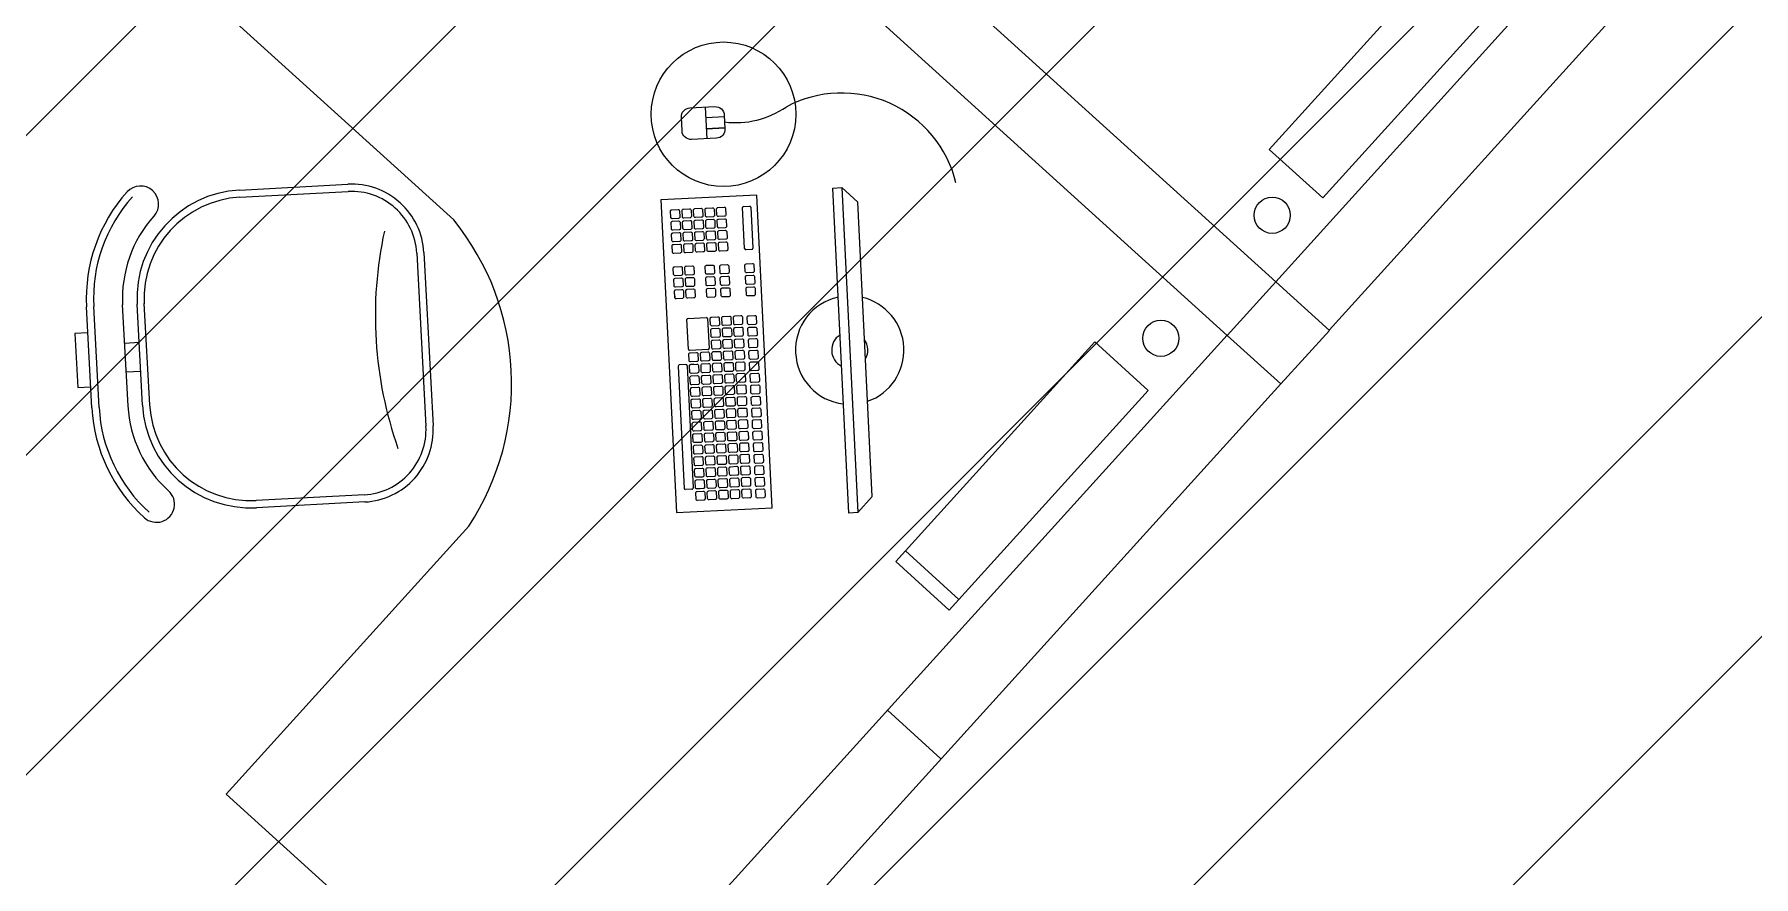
# Model space of a CAD drawing. Header units: millimetres. Extents: x -3 to 87.1, y -29 to 24.
# Drawn here: x 66.23 to 68.608, y -14.729 to -13.564 of the extents above; entities that cross this region are included whole.
import ezdxf

# ---------------------------------------------------------------- set-up
doc = ezdxf.new("R2010")
doc.units = ezdxf.units.MM
doc.layers.add('AR-MOB', color=2, linetype='Continuous')
doc.layers.add('MALHA PARA NUMERAÇÃO DE SALAS', color=1, linetype='Continuous')

# ---------------------------------------------------------------- blocks, each defined once
blk = doc.blocks.new('numeracao de salas anexo2')
at = {"layer": 'MALHA PARA NUMERAÇÃO DE SALAS'}
h = blk.add_hatch(dxfattribs=at)
h.set_pattern_fill('ANSI31', color=256, scale=2.5, style=0)
h.set_pattern_definition([(45, (100.34865, 6.72668), (-0.2209709, 0.2209709), [])])
h.paths.add_polyline_path([(78.9267, -20.5547), (78.0004, -19.7154), (73.4344, -24.7544), (74.3607, -25.5937), (76.2132, -27.2724), (77.8903, -28.792, -0.024814), (81.404, -22.7995), (80.7792, -22.2334)])
h.paths.add_polyline_path([(79.4914, -16.2083), (84.0574, -11.1693), (82.2048, -9.4906), (81.2786, -8.6513), (76.7125, -13.6903)])
h.paths.add_polyline_path([(74.2952, -16.358), (73.369, -15.5186), (71.5164, -13.84), (66.9504, -18.879), (68.8029, -20.5576), (69.7292, -21.397)])
h.paths.add_polyline_path([(73.9337, -11.1723), (78.4997, -6.1333), (76.4235, -4.3092), (75.3579, -3.4294), (71.029, -8.6724), (72.0142, -9.4858)])
h.paths.add_polyline_path([(68.7372, -11.4482), (67.7947, -10.6699), (65.8626, -9.172), (61.779, -14.6093), (63.5462, -15.9794), (64.4083, -16.6912)])
h.paths.add_polyline_path([(62.8755, -7.0457), (61.8654, -6.3574), (59.8039, -5.0433), (56.2372, -10.8329), (58.1228, -12.0348), (59.0467, -12.6644)])
h.paths.add_polyline_path([(56.634, -3.2006), (55.5649, -2.608), (53.3913, -1.4889), (50.3718, -7.5817), (52.3598, -8.6053), (53.3377, -9.1473)])
h.paths.add_polyline_path([(50.0655, 0.0548), (48.9465, 0.5466), (46.6793, 1.4612), (44.2324, -4.8833), (46.3061, -5.7198), (47.3297, -6.1697)])
h.paths.add_polyline_path([(43.2257, 2.6927), (42.0662, 3.0797), (39.7246, 3.782), (39.7228, 3.7825), (37.871, -2.7605), (40.0129, -3.4029), (41.0734, -3.7568)])
h.paths.add_polyline_path([(36.1723, 4.691), (34.9851, 4.9691), (32.586, 5.4539), (31.3415, -1.2312), (33.5334, -1.6741), (34.6219, -1.9291)])
h.paths.add_polyline_path([(28.9666, 6.0419), (27.7546, 6.2008), (25.324, 6.4628), (24.6991, -0.3085), (26.9223, -0.5481), (28.0298, -0.7019)])
h.paths.add_polyline_path([(21.6659, 6.7156), (20.4444, 6.7625), (18, 6.8), (18, 0), (20.2358, -0.0343), (21.3527, -0.0857)])
h.paths.add_polyline_path([(14.25, 6.8), (10.5, 6.8), (10.5, 0), (14.25, 0)])
h.paths.add_polyline_path([(6.75, 6.8), (3, 6.8), (3, 0), (6.75, 0)])
h.paths.add_polyline_path([(10.5, 10.4), (10.5, 17.2), (6.75, 17.2), (6.75, 10.4)])
h.paths.add_polyline_path([(14.25, 10.4), (15.5, 10.4), (18, 10.4), (18, 17.2), (14.25, 17.2)])
h.paths.add_polyline_path([(26.2797, 16.8188), (23.5241, 17.0305), (22.1437, 17.0941), (21.831, 10.3021), (23.1072, 10.2433), (25.6548, 10.0475)])
h.paths.add_polyline_path([(33.2448, 8.9931), (34.4892, 15.6783), (31.7649, 16.1423), (30.3962, 16.3325), (29.4606, 9.598), (30.726, 9.4222)])
h.paths.add_polyline_path([(38.2371, 7.9044), (40.7032, 7.2464), (42.555, 13.7894), (39.8891, 14.5007), (38.5435, 14.8159), (36.9931, 8.1958)])
h.paths.add_polyline_path([(45.577, 5.7028), (47.9747, 4.82), (50.4217, 11.1645), (47.8281, 12.1194), (46.5174, 12.5568), (44.3651, 6.1072)])
h.paths.add_polyline_path([(54.9899, 1.7367), (58.0095, 7.8295), (55.5147, 9.0186), (54.2497, 9.5746), (51.5139, 3.3501), (52.6834, 2.836)])
h.paths.add_polyline_path([(68.0246, -6.2935), (72.1082, -0.8562), (69.8732, 0.7694), (68.7313, 1.5476), (64.9025, -4.0711), (65.9582, -4.7905)])
h.paths.add_polyline_path([(76.5606, -24.8181), (77.711, -24.951), (77.8212, -23.9974), (76.6707, -23.8645)], flags=24)
h.paths.add_polyline_path([(78.7386, -13.5501), (80.2221, -13.7215), (80.3322, -12.7679), (78.8488, -12.5965)], flags=24)
h.paths.add_polyline_path([(69.3105, -18.5022), (70.7606, -18.6697), (70.8708, -17.716), (69.4206, -17.5485)], flags=24)
h.paths.add_polyline_path([(73.3404, -8.3083), (74.7906, -8.4758), (74.9007, -7.5222), (73.4506, -7.3546)], flags=24)
h.paths.add_polyline_path([(64.1798, -13.7228), (65.5967, -13.8865), (65.7069, -12.9328), (64.29, -12.7691)], flags=24)
h.paths.add_polyline_path([(58.3289, -9.6831), (59.6458, -9.8353), (59.756, -8.8816), (58.439, -8.7295)], flags=24)
h.paths.add_polyline_path([(52.4353, -6.0336), (53.7522, -6.1858), (53.8624, -5.2321), (52.5455, -5.08)], flags=24)
h.paths.add_polyline_path([(46.2283, -3.0394), (47.3787, -3.1723), (47.4889, -2.2187), (46.3385, -2.0858)], flags=24)
h.paths.add_polyline_path([(39.6934, -0.6437), (41.1435, -0.8112), (41.2537, 0.1424), (39.8035, 0.31)], flags=24)
h.paths.add_polyline_path([(32.8452, 0.9864), (34.2621, 0.8227), (34.3723, 1.7763), (32.9554, 1.94)], flags=24)
h.paths.add_polyline_path([(26.0913, 2.3261), (27.5415, 2.1586), (27.6516, 3.1122), (26.2015, 3.2798)], flags=24)
h.paths.add_polyline_path([(19.0933, 2.686), (20.5434, 2.5185), (20.6536, 3.4722), (19.2034, 3.6397)], flags=24)
h.paths.add_polyline_path([(11.7477, 2.7289), (12.8982, 2.596), (13.0083, 3.5497), (11.8579, 3.6826)], flags=24)
h.paths.add_polyline_path([(4.0978, 2.7462), (5.548, 2.5787), (5.6582, 3.5323), (4.208, 3.6999)], flags=24)
h.paths.add_polyline_path([(7.8478, 12.9462), (9.298, 12.7787), (9.4082, 13.7323), (7.958, 13.8999)], flags=24)
h.paths.add_polyline_path([(15.3478, 12.9462), (16.798, 12.7787), (16.9082, 13.7323), (15.458, 13.8999)], flags=24)
h.paths.add_polyline_path([(23.0651, 12.5259), (24.5486, 12.3546), (24.6588, 13.3082), (23.1753, 13.4796)], flags=24)
h.paths.add_polyline_path([(31.0926, 11.3351), (32.5428, 11.1676), (32.6529, 12.1212), (31.2028, 12.2888)], flags=24)
h.paths.add_polyline_path([(38.7444, 9.6765), (40.1612, 9.5128), (40.2714, 10.4665), (38.8545, 10.6302)], flags=24)
h.paths.add_polyline_path([(46.2357, 7.2023), (47.6858, 7.0348), (47.796, 7.9884), (46.3459, 8.156)], flags=24)
h.paths.add_polyline_path([(53.3879, 4.1836), (54.7048, 4.0314), (54.815, 4.9851), (53.498, 5.1372)], flags=24)
h.paths.add_polyline_path([(67.1642, -3.6386), (68.4812, -3.7908), (68.5914, -2.8371), (67.2744, -2.685)], flags=24)
blk = doc.blocks.new('A$C009E3A51')
blk.add_blockref('numeracao de salas anexo2', (-3.1565, 0.0083))
blk = doc.blocks.new('2 ESTACOES VERTOCAL')
at = {"color": 2, "linetype": 'Continuous'}
for p, q in [((10.285, 13.1901), (10.2849, 14.5901)), ((10.385, 13.1899), (10.3849, 14.5901)), ((10.285, 13.1901), (8.885, 13.1899)), ((10.285, 13.0899), (8.885, 13.0899)), ((10.2851, 11.6901), (10.285, 13.0903)), ((10.3851, 11.6901), (10.385, 13.0901)), ((10.3851, 12.3901), (10.2851, 12.3901))]:
    blk.add_line(p, q, dxfattribs=at)
at = {"color": 2}
for p, q in [((9.7528, 12.8834), (9.7828, 12.8834)), ((10.071, 12.5952), (9.7828, 12.8834)), ((9.5668, 12.8469), (9.5489, 12.829)), ((9.5694, 12.8085), (9.5384, 12.8395)), ((9.5777, 12.8361), (9.5598, 12.8181)), ((9.5598, 12.8181), (9.5777, 12.8361)), ((10.071, 12.5652), (10.071, 12.5952)), ((9.385, 12.49), (8.885, 12.4899)), ((9.1379, 12.3217), (9.2435, 12.4282)), ((9.3849, 12.4287), (9.5553, 12.2597)), ((9.685, 12.19), (9.6851, 11.69)), ((9.2381, 12.011), (9.1387, 12.1096)), ((9.5559, 12.1183), (9.4502, 12.0118)), ((9.224, 11.9968), (9.1246, 12.0954)), ((9.1888, 11.9613), (9.0894, 12.0599)), ((9.6851, 11.69), (10.2851, 11.6901))]:
    blk.add_line(p, q, dxfattribs=at)
at = {"color": 252}
for p, q in [((9.6698, 12.7731), (9.6757, 12.779)), ((9.7099, 12.7308), (9.6698, 12.7709)), ((9.6779, 12.779), (9.718, 12.7389)), ((9.718, 12.7366), (9.7122, 12.7308)), ((9.6806, 12.6187), (9.6836, 12.6157)), ((9.6894, 12.6275), (9.6924, 12.6244)), ((9.7166, 12.6066), (9.7347, 12.6247)), ((9.7457, 12.5753), (9.7166, 12.6044)), ((9.7369, 12.6247), (9.7661, 12.5956)), ((9.7661, 12.5933), (9.748, 12.5753)), ((9.7574, 12.5572), (9.7509, 12.5507)), ((9.7597, 12.5572), (9.8793, 12.4375)), ((9.7653, 12.5651), (9.7622, 12.562)), ((9.7509, 12.5484), (9.8706, 12.4288)), ((9.8872, 12.4432), (9.8842, 12.4401)), ((9.8793, 12.4353), (9.8728, 12.4288))]:
    blk.add_line(p, q, dxfattribs=at)
at = {"color": 1}
for p, q in [((10.1555, 12.5702), (10.2555, 12.5702)), ((9.145, 12.3146), (9.2506, 12.4211)), ((9.3779, 12.4216), (9.5483, 12.2526)), ((9.2451, 12.0181), (9.1457, 12.1167)), ((9.5488, 12.1253), (9.4431, 12.0188)), ((9.1958, 11.9684), (9.0965, 12.067)), ((9.1766, 12.072), (9.1625, 12.0578)), ((9.205, 12.0438), (9.1909, 12.0296))]:
    blk.add_line(p, q, dxfattribs=at)
for points in [[(10.2555, 13.3196), (10.2555, 13.7296), (10.1555, 13.7296), (10.1555, 13.3196)], [(10.2555, 12.9602), (10.2555, 12.5502), (10.1555, 12.5502), (10.1555, 12.9602)], [(10.0622, 12.5564), (9.744, 12.8746), (9.7528, 12.8834), (10.071, 12.5652)]]:
    blk.add_lwpolyline(points, close=True, dxfattribs=at)
at = {"color": 2, "linetype": 'Continuous'}
blk.add_lwpolyline([(10.285, 13.1901), (10.285, 13.0899), (10.3851, 13.0899), (10.3853, 13.1899)], close=True, dxfattribs=at)
at = {"color": 2}
blk.add_lwpolyline([(9.5231, 12.8066, -0.414214), (9.5231, 12.8242), (9.5475, 12.8486, -0.414214), (9.5652, 12.8486), (9.5785, 12.8353, -0.414214), (9.5785, 12.8176), (9.5541, 12.7932, -0.414214), (9.5365, 12.7932)], format="xyb", close=True, dxfattribs=at)
blk.add_lwpolyline([(9.5789, 12.703), (9.885, 12.3969), (9.9787, 12.4906), (9.6726, 12.7967)], close=True, dxfattribs=at)
at = {"color": 252}
for points in [[(9.6593, 12.7454), (9.6532, 12.7393, -0.414214), (9.6505, 12.7393), (9.6444, 12.7454, -0.414214), (9.6444, 12.7481), (9.6505, 12.7542, -0.414214), (9.6532, 12.7542), (9.6593, 12.7481, -0.414214)], [(9.6367, 12.7228), (9.6306, 12.7167, -0.414214), (9.6279, 12.7167), (9.6218, 12.7228, -0.414214), (9.6218, 12.7255), (9.6279, 12.7316, -0.414214), (9.6306, 12.7316), (9.6367, 12.7255, -0.414214)], [(9.648, 12.7341), (9.6419, 12.728, -0.414214), (9.6392, 12.728), (9.6331, 12.7341, -0.414214), (9.6331, 12.7368), (9.6392, 12.7429, -0.414214), (9.6419, 12.7429), (9.648, 12.7368, -0.414214)], [(9.6593, 12.7228), (9.6532, 12.7167, -0.414214), (9.6505, 12.7167), (9.6444, 12.7228, -0.414214), (9.6444, 12.7255), (9.6505, 12.7316, -0.414214), (9.6532, 12.7316), (9.6593, 12.7255, -0.414214)], [(9.6706, 12.7341), (9.6645, 12.728, -0.414214), (9.6618, 12.728), (9.6557, 12.7341, -0.414214), (9.6557, 12.7368), (9.6618, 12.7429, -0.414214), (9.6645, 12.7429), (9.6706, 12.7368, -0.414214)], [(9.6819, 12.7228), (9.6758, 12.7167, -0.414214), (9.6731, 12.7167), (9.667, 12.7228, -0.414214), (9.667, 12.7255), (9.6731, 12.7316, -0.414214), (9.6758, 12.7316), (9.6819, 12.7255, -0.414214)], [(9.7406, 12.7138), (9.7345, 12.7077, -0.414214), (9.7319, 12.7077), (9.7257, 12.7138, -0.414214), (9.7257, 12.7165), (9.7318, 12.7226, -0.414214), (9.7345, 12.7226), (9.7406, 12.7165, -0.414214)], [(9.6141, 12.7002), (9.6079, 12.6941, -0.414214), (9.6053, 12.6941), (9.5991, 12.7002, -0.414214), (9.5991, 12.7029), (9.6053, 12.709, -0.414214), (9.6079, 12.709), (9.6141, 12.7029, -0.414214)], [(9.6254, 12.7115), (9.6193, 12.7054, -0.414214), (9.6166, 12.7054), (9.6105, 12.7115, -0.414214), (9.6105, 12.7142), (9.6166, 12.7203, -0.414214), (9.6193, 12.7203), (9.6254, 12.7142, -0.414214)], [(9.6367, 12.7002), (9.6306, 12.6941, -0.414214), (9.6279, 12.6941), (9.6218, 12.7002, -0.414214), (9.6218, 12.7029), (9.6279, 12.709, -0.414214), (9.6306, 12.709), (9.6367, 12.7029, -0.414214)], [(9.648, 12.7115), (9.6419, 12.7054, -0.414214), (9.6392, 12.7054), (9.6331, 12.7115, -0.414214), (9.6331, 12.7142), (9.6392, 12.7203, -0.414214), (9.6419, 12.7203), (9.648, 12.7142, -0.414214)], [(9.6593, 12.7002), (9.6532, 12.6941, -0.414214), (9.6505, 12.6941), (9.6444, 12.7002, -0.414214), (9.6444, 12.7029), (9.6505, 12.709, -0.414214), (9.6532, 12.709), (9.6593, 12.7029, -0.414214)], [(9.6706, 12.7115), (9.6645, 12.7054, -0.414214), (9.6618, 12.7054), (9.6557, 12.7115, -0.414214), (9.6557, 12.7142), (9.6618, 12.7203, -0.414214), (9.6645, 12.7203), (9.6706, 12.7142, -0.414214)], [(9.6819, 12.7002), (9.6758, 12.6941, -0.414214), (9.6731, 12.6941), (9.667, 12.7002, -0.414214), (9.667, 12.7029), (9.6731, 12.709, -0.414214), (9.6758, 12.709), (9.6819, 12.7029, -0.414214)], [(9.6933, 12.7115), (9.6871, 12.7054, -0.414214), (9.6845, 12.7054), (9.6783, 12.7115, -0.414214), (9.6783, 12.7142), (9.6845, 12.7203, -0.414214), (9.6871, 12.7203), (9.6933, 12.7142, -0.414214)], [(9.752, 12.7025), (9.7458, 12.6964, -0.414214), (9.7432, 12.6964), (9.737, 12.7025, -0.414214), (9.737, 12.7052), (9.7432, 12.7113, -0.414214), (9.7458, 12.7113), (9.752, 12.7052, -0.414214)], [(9.7633, 12.6912), (9.7572, 12.6851, -0.414214), (9.7545, 12.6851), (9.7484, 12.6912, -0.414214), (9.7484, 12.6938), (9.7545, 12.7, -0.414214), (9.7572, 12.7), (9.7633, 12.6938, -0.414214)], [(9.6254, 12.6889), (9.6193, 12.6828, -0.414214), (9.6166, 12.6828), (9.6105, 12.6889, -0.414214), (9.6105, 12.6916), (9.6166, 12.6977, -0.414214), (9.6193, 12.6977), (9.6254, 12.6916, -0.414214)], [(9.6367, 12.6776), (9.6306, 12.6714, -0.414214), (9.6279, 12.6714), (9.6218, 12.6776, -0.414214), (9.6218, 12.6802), (9.6279, 12.6864, -0.414214), (9.6306, 12.6864), (9.6367, 12.6802, -0.414214)], [(9.648, 12.6889), (9.6419, 12.6828, -0.414214), (9.6392, 12.6828), (9.6331, 12.6889, -0.414214), (9.6331, 12.6916), (9.6392, 12.6977, -0.414214), (9.6419, 12.6977), (9.648, 12.6916, -0.414214)], [(9.648, 12.6662), (9.6419, 12.6601, -0.414214), (9.6392, 12.6601), (9.6331, 12.6663, -0.414214), (9.6331, 12.6689), (9.6392, 12.675, -0.414214), (9.6419, 12.675), (9.648, 12.6689, -0.414214)], [(9.6593, 12.6776), (9.6532, 12.6714, -0.414214), (9.6505, 12.6714), (9.6444, 12.6776, -0.414214), (9.6444, 12.6802), (9.6505, 12.6864, -0.414214), (9.6532, 12.6864), (9.6593, 12.6802, -0.414214)], [(9.6706, 12.6889), (9.6645, 12.6828, -0.414214), (9.6618, 12.6828), (9.6557, 12.6889, -0.414214), (9.6557, 12.6916), (9.6618, 12.6977, -0.414214), (9.6645, 12.6977), (9.6706, 12.6916, -0.414214)], [(9.7013, 12.6755), (9.6952, 12.6694, -0.414214), (9.6925, 12.6694), (9.6864, 12.6755, -0.414214), (9.6864, 12.6782), (9.6925, 12.6843, -0.414214), (9.6952, 12.6843), (9.7013, 12.6782, -0.414214)], [(9.7158, 12.6894), (9.7097, 12.6833, -0.414214), (9.707, 12.6833), (9.7009, 12.6894, -0.414214), (9.7009, 12.6921), (9.707, 12.6982, -0.414214), (9.7097, 12.6982), (9.7158, 12.6921, -0.414214)], [(9.7271, 12.6781), (9.721, 12.672, -0.414214), (9.7183, 12.672), (9.7122, 12.6781, -0.414214), (9.7122, 12.6808), (9.7183, 12.6869, -0.414214), (9.721, 12.6869), (9.7271, 12.6808, -0.414214)], [(9.7384, 12.6668), (9.7323, 12.6607, -0.414214), (9.7297, 12.6607), (9.7235, 12.6668, -0.414214), (9.7235, 12.6695), (9.7297, 12.6756, -0.414214), (9.7323, 12.6756), (9.7384, 12.6695, -0.414214)], [(9.6698, 12.6444), (9.6637, 12.6383, -0.414214), (9.661, 12.6383), (9.6549, 12.6444, -0.414214), (9.6549, 12.6471), (9.661, 12.6532, -0.414214), (9.6637, 12.6532), (9.6698, 12.6471, -0.414214)], [(9.6811, 12.6557), (9.675, 12.6496, -0.414214), (9.6723, 12.6496), (9.6662, 12.6557, -0.414214), (9.6662, 12.6584), (9.6723, 12.6645, -0.414214), (9.675, 12.6645), (9.6811, 12.6584, -0.414214)], [(9.6924, 12.6444), (9.6863, 12.6383, -0.414214), (9.6836, 12.6383), (9.6775, 12.6444, -0.414214), (9.6775, 12.6471), (9.6836, 12.6532, -0.414214), (9.6863, 12.6532), (9.6924, 12.6471, -0.414214)], [(9.7126, 12.6642), (9.7065, 12.6581, -0.414214), (9.7038, 12.6581), (9.6977, 12.6642, -0.414214), (9.6977, 12.6669), (9.7038, 12.673, -0.414214), (9.7065, 12.673), (9.7126, 12.6669, -0.414214)], [(9.7239, 12.6529), (9.7178, 12.6468, -0.414214), (9.7151, 12.6468), (9.709, 12.6529, -0.414214), (9.709, 12.6555), (9.7151, 12.6617, -0.414214), (9.7178, 12.6617), (9.7239, 12.6555, -0.414214)], [(9.7771, 12.6499), (9.771, 12.6437, -0.414214), (9.7683, 12.6437), (9.7622, 12.6499, -0.414214), (9.7622, 12.6525), (9.7683, 12.6586, -0.414214), (9.771, 12.6586), (9.7771, 12.6525, -0.414214)], [(9.7912, 12.6629), (9.7851, 12.6568, -0.414214), (9.7824, 12.6568), (9.7763, 12.6629, -0.414214), (9.7763, 12.6655), (9.7824, 12.6717, -0.414214), (9.7851, 12.6717), (9.7912, 12.6655, -0.414214)], [(9.8025, 12.6515), (9.7964, 12.6454, -0.414214), (9.7937, 12.6454), (9.7876, 12.6516, -0.414214), (9.7876, 12.6542), (9.7937, 12.6603, -0.414214), (9.7964, 12.6603), (9.8025, 12.6542, -0.414214)], [(9.6811, 12.6331), (9.675, 12.627, -0.414214), (9.6723, 12.627), (9.6662, 12.6331, -0.414214), (9.6662, 12.6358), (9.6723, 12.6419, -0.414214), (9.675, 12.6419), (9.6811, 12.6358, -0.414214)], [(9.6924, 12.6218), (9.6863, 12.6157, -0.414214), (9.6836, 12.6157), (9.6775, 12.6218, -0.414214), (9.6775, 12.6245), (9.6836, 12.6306, -0.414214), (9.6863, 12.6306), (9.6924, 12.6244, -0.414214)], [(9.7037, 12.6331), (9.6976, 12.627, -0.414214), (9.695, 12.627), (9.6888, 12.6331, -0.414214), (9.6888, 12.6358), (9.695, 12.6419, -0.414214), (9.6976, 12.6419), (9.7037, 12.6358, -0.414214)], [(9.7545, 12.6272), (9.7484, 12.6211, -0.414214), (9.7457, 12.6211), (9.7396, 12.6272, -0.414214), (9.7396, 12.6299), (9.7457, 12.636, -0.414214), (9.7484, 12.636), (9.7545, 12.6299, -0.414214)], [(9.7658, 12.6385), (9.7597, 12.6324, -0.414214), (9.757, 12.6324), (9.7509, 12.6385, -0.414214), (9.7509, 12.6412), (9.757, 12.6473, -0.414214), (9.7597, 12.6473), (9.7658, 12.6412, -0.414214)], [(9.7771, 12.6272), (9.771, 12.6211, -0.414214), (9.7683, 12.6211), (9.7622, 12.6272, -0.414214), (9.7622, 12.6299), (9.7683, 12.636, -0.414214), (9.771, 12.636), (9.7771, 12.6299, -0.414214)], [(9.7885, 12.6385), (9.7823, 12.6324, -0.414214), (9.7797, 12.6324), (9.7735, 12.6385, -0.414214), (9.7735, 12.6412), (9.7797, 12.6473, -0.414214), (9.7823, 12.6473), (9.7885, 12.6412, -0.414214)], [(9.7998, 12.6272), (9.7937, 12.6211, -0.414214), (9.791, 12.6211), (9.7849, 12.6272, -0.414214), (9.7849, 12.6299), (9.791, 12.636, -0.414214), (9.7936, 12.636), (9.7998, 12.6299, -0.414214)], [(9.8138, 12.6402), (9.8077, 12.6341, -0.414214), (9.805, 12.6341), (9.7989, 12.6402, -0.414214), (9.7989, 12.6429), (9.805, 12.649, -0.414214), (9.8077, 12.649), (9.8138, 12.6429, -0.414214)], [(9.8251, 12.6289), (9.819, 12.6228, -0.414214), (9.8163, 12.6228), (9.8102, 12.6289, -0.414214), (9.8102, 12.6316), (9.8163, 12.6377, -0.414214), (9.819, 12.6377), (9.8251, 12.6316, -0.414214)], [(9.7658, 12.6159), (9.7597, 12.6098, -0.414214), (9.757, 12.6098), (9.7509, 12.6159, -0.414214), (9.7509, 12.6186), (9.757, 12.6247, -0.414214), (9.7597, 12.6247), (9.7658, 12.6186, -0.414214)], [(9.7771, 12.6046), (9.771, 12.5985, -0.414214), (9.7683, 12.5985), (9.7622, 12.6046, -0.414214), (9.7622, 12.6073), (9.7683, 12.6134, -0.414214), (9.771, 12.6134), (9.7771, 12.6073, -0.414214)], [(9.7885, 12.6159), (9.7823, 12.6098, -0.414214), (9.7797, 12.6098), (9.7735, 12.6159, -0.414214), (9.7735, 12.6186), (9.7797, 12.6247, -0.414214), (9.7823, 12.6247), (9.7885, 12.6186, -0.414214)], [(9.7998, 12.6046), (9.7937, 12.5985, -0.414214), (9.791, 12.5985), (9.7849, 12.6046, -0.414214), (9.7849, 12.6073), (9.791, 12.6134, -0.414214), (9.7936, 12.6134), (9.7998, 12.6073, -0.414214)], [(9.8111, 12.6159), (9.805, 12.6098, -0.414214), (9.8023, 12.6098), (9.7962, 12.6159, -0.414214), (9.7962, 12.6186), (9.8023, 12.6247, -0.414214), (9.805, 12.6247), (9.8111, 12.6186, -0.414214)], [(9.8224, 12.6046), (9.8163, 12.5985, -0.414214), (9.8136, 12.5985), (9.8075, 12.6046, -0.414214), (9.8075, 12.6073), (9.8136, 12.6134, -0.414214), (9.8163, 12.6134), (9.8224, 12.6073, -0.414214)], [(9.8364, 12.6176), (9.8303, 12.6115, -0.414214), (9.8277, 12.6115), (9.8215, 12.6176, -0.414214), (9.8215, 12.6203), (9.8277, 12.6264, -0.414214), (9.8303, 12.6264), (9.8364, 12.6203, -0.414214)], [(9.8478, 12.6063), (9.8416, 12.6002, -0.414214), (9.839, 12.6002), (9.8329, 12.6063, -0.414214), (9.8329, 12.609), (9.839, 12.6151, -0.414214), (9.8416, 12.6151), (9.8478, 12.609, -0.414214)], [(9.8591, 12.595), (9.853, 12.5889, -0.414214), (9.8503, 12.5889), (9.8442, 12.595, -0.414214), (9.8442, 12.5977), (9.8503, 12.6038, -0.414214), (9.853, 12.6038), (9.8591, 12.5977, -0.414214)], [(9.7771, 12.582), (9.771, 12.5759, -0.414214), (9.7683, 12.5759), (9.7622, 12.582, -0.414214), (9.7622, 12.5847), (9.7683, 12.5908, -0.414214), (9.771, 12.5908), (9.7771, 12.5847, -0.414214)], [(9.7885, 12.5933), (9.7823, 12.5872, -0.414214), (9.7797, 12.5872), (9.7735, 12.5933, -0.414214), (9.7735, 12.596), (9.7797, 12.6021, -0.414214), (9.7823, 12.6021), (9.7885, 12.596, -0.414214)], [(9.7998, 12.582), (9.7937, 12.5759, -0.414214), (9.791, 12.5759), (9.7849, 12.582, -0.414214), (9.7849, 12.5847), (9.791, 12.5908, -0.414214), (9.7936, 12.5908), (9.7998, 12.5847, -0.414214)], [(9.8111, 12.5933), (9.805, 12.5872, -0.414214), (9.8023, 12.5872), (9.7962, 12.5933, -0.414214), (9.7962, 12.596), (9.8023, 12.6021, -0.414214), (9.805, 12.6021), (9.8111, 12.596, -0.414214)], [(9.8224, 12.582), (9.8163, 12.5759, -0.414214), (9.8136, 12.5759), (9.8075, 12.582, -0.414214), (9.8075, 12.5847), (9.8136, 12.5908, -0.414214), (9.8163, 12.5908), (9.8224, 12.5847, -0.414214)], [(9.8337, 12.5933), (9.8276, 12.5872, -0.414214), (9.8249, 12.5872), (9.8188, 12.5933, -0.414214), (9.8188, 12.596), (9.8249, 12.6021, -0.414214), (9.8276, 12.6021), (9.8337, 12.596, -0.414214)], [(9.845, 12.582), (9.8389, 12.5759, -0.414214), (9.8362, 12.5759), (9.8301, 12.582, -0.414214), (9.8301, 12.5847), (9.8362, 12.5908, -0.414214), (9.8389, 12.5908), (9.845, 12.5847, -0.414214)], [(9.8704, 12.5837), (9.8643, 12.5776, -0.414214), (9.8616, 12.5776), (9.8555, 12.5837, -0.414214), (9.8555, 12.5863), (9.8616, 12.5925, -0.414214), (9.8643, 12.5925), (9.8704, 12.5863, -0.414214)], [(9.8817, 12.5724), (9.8756, 12.5662, -0.414214), (9.8729, 12.5662), (9.8668, 12.5724, -0.414214), (9.8668, 12.575), (9.8729, 12.5811, -0.414214), (9.8756, 12.5811), (9.8817, 12.575, -0.414214)], [(9.7658, 12.5707), (9.7597, 12.5645, -0.414214), (9.757, 12.5645), (9.7509, 12.5707, -0.414214), (9.7509, 12.5733), (9.757, 12.5795, -0.414214), (9.7597, 12.5795), (9.7658, 12.5733, -0.414214)], [(9.7771, 12.5593), (9.771, 12.5532, -0.414214), (9.7683, 12.5532), (9.7622, 12.5594, -0.414214), (9.7622, 12.562), (9.7683, 12.5681, -0.414214), (9.771, 12.5681), (9.7771, 12.562, -0.414214)], [(9.7885, 12.5707), (9.7823, 12.5645, -0.414214), (9.7797, 12.5645), (9.7735, 12.5707, -0.414214), (9.7735, 12.5733), (9.7797, 12.5795, -0.414214), (9.7823, 12.5795), (9.7885, 12.5733, -0.414214)], [(9.7885, 12.548), (9.7823, 12.5419, -0.414214), (9.7797, 12.5419), (9.7735, 12.548, -0.414214), (9.7735, 12.5507), (9.7797, 12.5568, -0.414214), (9.7823, 12.5568), (9.7885, 12.5507, -0.414214)], [(9.7998, 12.5593), (9.7937, 12.5532, -0.414214), (9.791, 12.5532), (9.7849, 12.5594, -0.414214), (9.7849, 12.562), (9.791, 12.5681, -0.414214), (9.7936, 12.5681), (9.7998, 12.562, -0.414214)], [(9.8111, 12.5707), (9.805, 12.5645, -0.414214), (9.8023, 12.5645), (9.7962, 12.5707, -0.414214), (9.7962, 12.5733), (9.8023, 12.5795, -0.414214), (9.805, 12.5795), (9.8111, 12.5733, -0.414214)], [(9.8111, 12.548), (9.805, 12.5419, -0.414214), (9.8023, 12.5419), (9.7962, 12.548, -0.414214), (9.7962, 12.5507), (9.8023, 12.5568, -0.414214), (9.805, 12.5568), (9.8111, 12.5507, -0.414214)], [(9.8224, 12.5593), (9.8163, 12.5532, -0.414214), (9.8136, 12.5532), (9.8075, 12.5594, -0.414214), (9.8075, 12.562), (9.8136, 12.5681, -0.414214), (9.8163, 12.5681), (9.8224, 12.562, -0.414214)], [(9.8337, 12.5707), (9.8276, 12.5645, -0.414214), (9.8249, 12.5645), (9.8188, 12.5707, -0.414214), (9.8188, 12.5733), (9.8249, 12.5795, -0.414214), (9.8276, 12.5795), (9.8337, 12.5733, -0.414214)], [(9.8337, 12.548), (9.8276, 12.5419, -0.414214), (9.8249, 12.5419), (9.8188, 12.548, -0.414214), (9.8188, 12.5507), (9.8249, 12.5568, -0.414214), (9.8276, 12.5568), (9.8337, 12.5507, -0.414214)], [(9.845, 12.5593), (9.8389, 12.5532, -0.414214), (9.8362, 12.5532), (9.8301, 12.5594, -0.414214), (9.8301, 12.562), (9.8362, 12.5681, -0.414214), (9.8389, 12.5681), (9.845, 12.562, -0.414214)], [(9.8563, 12.5707), (9.8502, 12.5645, -0.414214), (9.8475, 12.5645), (9.8414, 12.5707, -0.414214), (9.8414, 12.5733), (9.8475, 12.5795, -0.414214), (9.8502, 12.5795), (9.8563, 12.5733, -0.414214)], [(9.8563, 12.548), (9.8502, 12.5419, -0.414214), (9.8475, 12.5419), (9.8414, 12.548, -0.414214), (9.8414, 12.5507), (9.8475, 12.5568, -0.414214), (9.8502, 12.5568), (9.8563, 12.5507, -0.414214)], [(9.8676, 12.5593), (9.8615, 12.5532, -0.414214), (9.8589, 12.5532), (9.8527, 12.5594, -0.414214), (9.8527, 12.562), (9.8589, 12.5681, -0.414214), (9.8615, 12.5681), (9.8676, 12.562, -0.414214)], [(9.879, 12.548), (9.8728, 12.5419, -0.414214), (9.8702, 12.5419), (9.8641, 12.548, -0.414214), (9.8641, 12.5507), (9.8702, 12.5568, -0.414214), (9.8728, 12.5568), (9.879, 12.5507, -0.414214)], [(9.893, 12.561), (9.8869, 12.5549, -0.414214), (9.8842, 12.5549), (9.8781, 12.561, -0.414214), (9.8781, 12.5637), (9.8842, 12.5698, -0.414214), (9.8869, 12.5698), (9.893, 12.5637, -0.414214)], [(9.9043, 12.5497), (9.8982, 12.5436, -0.414214), (9.8955, 12.5436), (9.8894, 12.5497, -0.414214), (9.8894, 12.5524), (9.8955, 12.5585, -0.414214), (9.8982, 12.5585), (9.9043, 12.5524, -0.414214)], [(9.7998, 12.5367), (9.7937, 12.5306, -0.414214), (9.791, 12.5306), (9.7849, 12.5367, -0.414214), (9.7849, 12.5394), (9.791, 12.5455, -0.414214), (9.7936, 12.5455), (9.7998, 12.5394, -0.414214)], [(9.8111, 12.5254), (9.805, 12.5193, -0.414214), (9.8023, 12.5193), (9.7962, 12.5254, -0.414214), (9.7962, 12.5281), (9.8023, 12.5342, -0.414214), (9.805, 12.5342), (9.8111, 12.5281, -0.414214)], [(9.8224, 12.5367), (9.8163, 12.5306, -0.414214), (9.8136, 12.5306), (9.8075, 12.5367, -0.414214), (9.8075, 12.5394), (9.8136, 12.5455, -0.414214), (9.8163, 12.5455), (9.8224, 12.5394, -0.414214)], [(9.8337, 12.5254), (9.8276, 12.5193, -0.414214), (9.8249, 12.5193), (9.8188, 12.5254, -0.414214), (9.8188, 12.5281), (9.8249, 12.5342, -0.414214), (9.8276, 12.5342), (9.8337, 12.5281, -0.414214)], [(9.845, 12.5367), (9.8389, 12.5306, -0.414214), (9.8362, 12.5306), (9.8301, 12.5367, -0.414214), (9.8301, 12.5394), (9.8362, 12.5455, -0.414214), (9.8389, 12.5455), (9.845, 12.5394, -0.414214)], [(9.8563, 12.5254), (9.8502, 12.5193, -0.414214), (9.8475, 12.5193), (9.8414, 12.5254, -0.414214), (9.8414, 12.5281), (9.8475, 12.5342, -0.414214), (9.8502, 12.5342), (9.8563, 12.5281, -0.414214)], [(9.8676, 12.5367), (9.8615, 12.5306, -0.414214), (9.8589, 12.5306), (9.8527, 12.5367, -0.414214), (9.8527, 12.5394), (9.8589, 12.5455, -0.414214), (9.8615, 12.5455), (9.8676, 12.5394, -0.414214)], [(9.879, 12.5254), (9.8728, 12.5193, -0.414214), (9.8702, 12.5193), (9.8641, 12.5254, -0.414214), (9.8641, 12.5281), (9.8702, 12.5342, -0.414214), (9.8728, 12.5342), (9.879, 12.5281, -0.414214)], [(9.8903, 12.5367), (9.8842, 12.5306, -0.414214), (9.8815, 12.5306), (9.8754, 12.5367, -0.414214), (9.8754, 12.5394), (9.8815, 12.5455, -0.414214), (9.8842, 12.5455), (9.8903, 12.5394, -0.414214)], [(9.9016, 12.5254), (9.8955, 12.5193, -0.414214), (9.8928, 12.5193), (9.8867, 12.5254, -0.414214), (9.8867, 12.5281), (9.8928, 12.5342, -0.414214), (9.8955, 12.5342), (9.9016, 12.5281, -0.414214)], [(9.9156, 12.5384), (9.9095, 12.5323, -0.414214), (9.9069, 12.5323), (9.9007, 12.5384, -0.414214), (9.9007, 12.5411), (9.9068, 12.5472, -0.414214), (9.9095, 12.5472), (9.9156, 12.5411, -0.414214)], [(9.927, 12.5271), (9.9208, 12.521, -0.414214), (9.9182, 12.521), (9.912, 12.5271, -0.414214), (9.912, 12.5298), (9.9182, 12.5359, -0.414214), (9.9208, 12.5359), (9.927, 12.5298, -0.414214)], [(9.8224, 12.5141), (9.8163, 12.508, -0.414214), (9.8136, 12.508), (9.8075, 12.5141, -0.414214), (9.8075, 12.5168), (9.8136, 12.5229, -0.414214), (9.8163, 12.5229), (9.8224, 12.5168, -0.414214)], [(9.8337, 12.5028), (9.8276, 12.4967, -0.414214), (9.8249, 12.4967), (9.8188, 12.5028, -0.414214), (9.8188, 12.5055), (9.8249, 12.5116, -0.414214), (9.8276, 12.5116), (9.8337, 12.5055, -0.414214)], [(9.845, 12.5141), (9.8389, 12.508, -0.414214), (9.8362, 12.508), (9.8301, 12.5141, -0.414214), (9.8301, 12.5168), (9.8362, 12.5229, -0.414214), (9.8389, 12.5229), (9.845, 12.5168, -0.414214)], [(9.8563, 12.5028), (9.8502, 12.4967, -0.414214), (9.8475, 12.4967), (9.8414, 12.5028, -0.414214), (9.8414, 12.5055), (9.8475, 12.5116, -0.414214), (9.8502, 12.5116), (9.8563, 12.5055, -0.414214)], [(9.8676, 12.5141), (9.8615, 12.508, -0.414214), (9.8589, 12.508), (9.8527, 12.5141, -0.414214), (9.8527, 12.5168), (9.8589, 12.5229, -0.414214), (9.8615, 12.5229), (9.8676, 12.5168, -0.414214)], [(9.879, 12.5028), (9.8728, 12.4967, -0.414214), (9.8702, 12.4967), (9.8641, 12.5028, -0.414214), (9.8641, 12.5055), (9.8702, 12.5116, -0.414214), (9.8728, 12.5116), (9.879, 12.5055, -0.414214)], [(9.8903, 12.5141), (9.8842, 12.508, -0.414214), (9.8815, 12.508), (9.8754, 12.5141, -0.414214), (9.8754, 12.5168), (9.8815, 12.5229, -0.414214), (9.8842, 12.5229), (9.8903, 12.5168, -0.414214)], [(9.9016, 12.5028), (9.8955, 12.4967, -0.414214), (9.8928, 12.4967), (9.8867, 12.5028, -0.414214), (9.8867, 12.5055), (9.8928, 12.5116, -0.414214), (9.8955, 12.5116), (9.9016, 12.5055, -0.414214)], [(9.9129, 12.5141), (9.9068, 12.508, -0.414214), (9.9041, 12.508), (9.898, 12.5141, -0.414214), (9.898, 12.5168), (9.9041, 12.5229, -0.414214), (9.9068, 12.5229), (9.9129, 12.5168, -0.414214)], [(9.9242, 12.5028), (9.9181, 12.4967, -0.414214), (9.9154, 12.4967), (9.9093, 12.5028, -0.414214), (9.9093, 12.5055), (9.9154, 12.5116, -0.414214), (9.9181, 12.5116), (9.9242, 12.5055, -0.414214)], [(9.9383, 12.5158), (9.9322, 12.5097, -0.414214), (9.9295, 12.5097), (9.9234, 12.5158, -0.414214), (9.9234, 12.5185), (9.9295, 12.5246, -0.414214), (9.9322, 12.5246), (9.9383, 12.5185, -0.414214)], [(9.9496, 12.5045), (9.9435, 12.4984, -0.414214), (9.9408, 12.4984), (9.9347, 12.5045, -0.414214), (9.9347, 12.5072), (9.9408, 12.5133, -0.414214), (9.9435, 12.5133), (9.9496, 12.5071, -0.414214)], [(9.845, 12.4915), (9.8389, 12.4854, -0.414214), (9.8362, 12.4854), (9.8301, 12.4915, -0.414214), (9.8301, 12.4941), (9.8362, 12.5003, -0.414214), (9.8389, 12.5003), (9.845, 12.4941, -0.414214)], [(9.8563, 12.4802), (9.8502, 12.474, -0.414214), (9.8475, 12.474), (9.8414, 12.4802, -0.414214), (9.8414, 12.4828), (9.8475, 12.4889, -0.414214), (9.8502, 12.4889), (9.8563, 12.4828, -0.414214)], [(9.8676, 12.4915), (9.8615, 12.4854, -0.414214), (9.8589, 12.4854), (9.8527, 12.4915, -0.414214), (9.8527, 12.4941), (9.8589, 12.5003, -0.414214), (9.8615, 12.5003), (9.8676, 12.4941, -0.414214)], [(9.879, 12.4802), (9.8728, 12.474, -0.414214), (9.8702, 12.474), (9.8641, 12.4802, -0.414214), (9.8641, 12.4828), (9.8702, 12.4889, -0.414214), (9.8728, 12.4889), (9.879, 12.4828, -0.414214)], [(9.8903, 12.4915), (9.8842, 12.4854, -0.414214), (9.8815, 12.4854), (9.8754, 12.4915, -0.414214), (9.8754, 12.4941), (9.8815, 12.5003, -0.414214), (9.8842, 12.5003), (9.8903, 12.4941, -0.414214)], [(9.9016, 12.4802), (9.8955, 12.474, -0.414214), (9.8928, 12.474), (9.8867, 12.4802, -0.414214), (9.8867, 12.4828), (9.8928, 12.4889, -0.414214), (9.8955, 12.4889), (9.9016, 12.4828, -0.414214)], [(9.9129, 12.4915), (9.9068, 12.4854, -0.414214), (9.9041, 12.4854), (9.898, 12.4915, -0.414214), (9.898, 12.4941), (9.9041, 12.5003, -0.414214), (9.9068, 12.5003), (9.9129, 12.4941, -0.414214)], [(9.9242, 12.4802), (9.9181, 12.474, -0.414214), (9.9154, 12.474), (9.9093, 12.4802, -0.414214), (9.9093, 12.4828), (9.9154, 12.4889, -0.414214), (9.9181, 12.4889), (9.9242, 12.4828, -0.414214)], [(9.9355, 12.4915), (9.9294, 12.4854, -0.414214), (9.9267, 12.4854), (9.9206, 12.4915, -0.414214), (9.9206, 12.4941), (9.9267, 12.5003, -0.414214), (9.9294, 12.5003), (9.9355, 12.4941, -0.414214)], [(9.9468, 12.4802), (9.9407, 12.474, -0.414214), (9.9381, 12.474), (9.9319, 12.4802, -0.414214), (9.9319, 12.4828), (9.9381, 12.4889, -0.414214), (9.9407, 12.4889), (9.9468, 12.4828, -0.414214)], [(9.9609, 12.4932), (9.9548, 12.487, -0.414214), (9.9521, 12.487), (9.946, 12.4932, -0.414214), (9.946, 12.4958), (9.9521, 12.5019, -0.414214), (9.9548, 12.5019), (9.9609, 12.4958, -0.414214)], [(9.8676, 12.4688), (9.8615, 12.4627, -0.414214), (9.8589, 12.4627), (9.8527, 12.4688, -0.414214), (9.8527, 12.4715), (9.8589, 12.4776, -0.414214), (9.8615, 12.4776), (9.8676, 12.4715, -0.414214)], [(9.879, 12.4575), (9.8728, 12.4514, -0.414214), (9.8702, 12.4514), (9.8641, 12.4575, -0.414214), (9.8641, 12.4602), (9.8702, 12.4663, -0.414214), (9.8728, 12.4663), (9.879, 12.4602, -0.414214)], [(9.8903, 12.4688), (9.8842, 12.4627, -0.414214), (9.8815, 12.4627), (9.8754, 12.4688, -0.414214), (9.8754, 12.4715), (9.8815, 12.4776, -0.414214), (9.8842, 12.4776), (9.8903, 12.4715, -0.414214)], [(9.9016, 12.4575), (9.8955, 12.4514, -0.414214), (9.8928, 12.4514), (9.8867, 12.4575, -0.414214), (9.8867, 12.4602), (9.8928, 12.4663, -0.414214), (9.8955, 12.4663), (9.9016, 12.4602, -0.414214)], [(9.9129, 12.4688), (9.9068, 12.4627, -0.414214), (9.9041, 12.4627), (9.898, 12.4688, -0.414214), (9.898, 12.4715), (9.9041, 12.4776, -0.414214), (9.9068, 12.4776), (9.9129, 12.4715, -0.414214)], [(9.9242, 12.4575), (9.9181, 12.4514, -0.414214), (9.9154, 12.4514), (9.9093, 12.4575, -0.414214), (9.9093, 12.4602), (9.9154, 12.4663, -0.414214), (9.9181, 12.4663), (9.9242, 12.4602, -0.414214)], [(9.9355, 12.4688), (9.9294, 12.4627, -0.414214), (9.9267, 12.4627), (9.9206, 12.4688, -0.414214), (9.9206, 12.4715), (9.9267, 12.4776, -0.414214), (9.9294, 12.4776), (9.9355, 12.4715, -0.414214)], [(9.8903, 12.4462), (9.8842, 12.4401, -0.414214), (9.8815, 12.4401), (9.8754, 12.4462, -0.414214), (9.8754, 12.4489), (9.8815, 12.455, -0.414214), (9.8842, 12.455), (9.8903, 12.4489, -0.414214)], [(9.9016, 12.4349), (9.8955, 12.4288, -0.414214), (9.8928, 12.4288), (9.8867, 12.4349, -0.414214), (9.8867, 12.4376), (9.8928, 12.4437, -0.414214), (9.8955, 12.4437), (9.9016, 12.4376, -0.414214)], [(9.9129, 12.4462), (9.9068, 12.4401, -0.414214), (9.9041, 12.4401), (9.898, 12.4462, -0.414214), (9.898, 12.4489), (9.9041, 12.455, -0.414214), (9.9068, 12.455), (9.9129, 12.4489, -0.414214)]]:
    blk.add_lwpolyline(points, format="xyb", close=True, dxfattribs=at)
at = {"color": 2}
blk.add_lwpolyline([(9.1151, 12.0343), (9.1023, 12.0214), (9.1553, 11.9689), (9.1681, 11.9818)], dxfattribs=at)
at = {"color": 1, "linetype": 'Continuous'}
for centre in [(10.2198, 13.2549), (10.2198, 13.0253)]:
    blk.add_circle(centre, 0.025, dxfattribs=at)
at = {"color": 1}
blk.add_circle((9.5635, 12.8488), 0.1, dxfattribs=at)
at = {"color": 2}
for centre, radius, start, end in [((9.7741, 12.86), 0.1625, 55.7277, 160.43), ((9.501, 12.9429), 0.1233, 305.0455, 346.6299), ((9.33, 12.135), 0.3592, 8.8143, 81.2007), ((9.3145, 12.3577), 0.1, 45.2287, 135.2287), ((9.2443, 12.216), 0.15, 135.2287, 225.2287), ((9.4849, 12.1887), 0.1, 315.2287, 45.2287), ((9.0494, 12.2153), 0.025, 0.2287, 180.2287), ((9.2443, 12.216), 0.22, 180.2287, 225.2287), ((9.2443, 12.216), 0.17, 180.2287, 225.2287), ((9.3437, 12.1174), 0.15, 225.2287, 315.2287), ((9.3437, 12.1174), 0.17, 225.2287, 270.2287), ((9.3437, 12.1174), 0.22, 225.2287, 270.2287), ((9.3445, 11.9224), 0.025, 270.2287, 90.2287)]:
    blk.add_arc(centre, radius, start, end, dxfattribs=at)
at = {"color": 1}
for centre, radius, start, end in [((9.9119, 12.7243), 0.075, 331.4299, 118.5701), ((9.9119, 12.7243), 0.075, 144.5941, 305.4059), ((9.9119, 12.7243), 0.025, 13.0519, 76.9481), ((9.9119, 12.7243), 0.025, 165, 285), ((9.3145, 12.3577), 0.09, 45.2287, 135.2287), ((9.8038, 12.6905), 0.5534, 209.9796, 241.5376), ((9.2443, 12.216), 0.14, 135.2287, 225.2287), ((9.4849, 12.1887), 0.09, 315.2287, 45.2287), ((9.2443, 12.216), 0.21, 180.2287, 225.2287), ((9.3437, 12.1174), 0.14, 225.2287, 315.2287), ((9.3437, 12.1174), 0.21, 225.2287, 270.2287)]:
    blk.add_arc(centre, radius, start, end, dxfattribs=at)
at = {"color": 252}
for centre, start, end in [((9.6709, 12.772), 135, 225), ((9.6768, 12.7778), 45, 135), ((9.711, 12.7319), 225, 315), ((9.7169, 12.7377), 315, 45), ((9.7178, 12.6055), 135, 225), ((9.7358, 12.6236), 45, 135), ((9.7649, 12.5944), 315, 45), ((9.7469, 12.5764), 225, 315), ((9.7585, 12.5561), 45, 135), ((9.752, 12.5495), 135, 225), ((9.8782, 12.4364), 315, 45), ((9.8717, 12.4299), 225, 315)]:
    blk.add_arc(centre, 0.0016, start, end, dxfattribs=at)

msp = doc.modelspace()

# ---------------------------------------------------------------- block references
at = {"layer": 'AR-MOB', "transparency": 33554457, "rotation": 317.8189094372189}
msp.add_blockref('2 ESTACOES VERTOCAL', (51.4683, -16.7739), dxfattribs=at)
at = {"layer": 'MALHA PARA NUMERAÇÃO DE SALAS', "color": 6, "transparency": 33554687}
msp.add_blockref('A$C009E3A51', (0.2044, 2.9587), dxfattribs=at)

doc.saveas('drawing.dxf')
